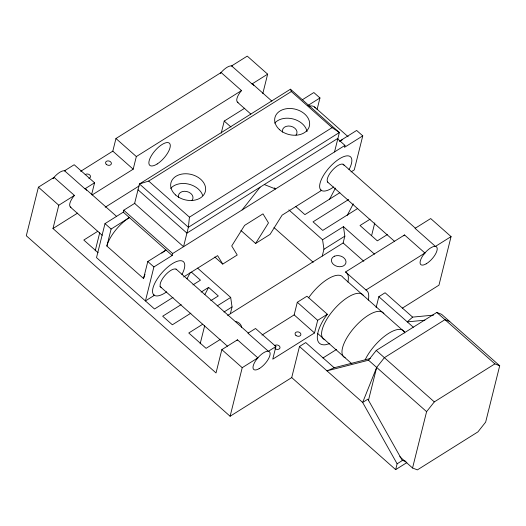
<?xml version="1.0" encoding="UTF-8"?>
<svg xmlns="http://www.w3.org/2000/svg" width="526" height="526" viewBox="0 0 526 526"><rect width="100%" height="100%" fill="white"/><g stroke="black" fill="none" stroke-linecap="round" stroke-linejoin="round"><path stroke-width="0.79" d="M332.09 127.64L291.325 91.544L148.687 181.069L139.462 183.962L188.38 227.285L339.369 132.513L332.09 127.64L189.445 217.166L188.38 227.285L183.535 246.707L134.617 203.391L139.462 183.962L290.457 89.196L339.369 132.513L334.529 151.942M70.977 207.323A11.835 4.629 -48.5 0 1 74.416 195.429L54.033 177.38L38.411 187.184L26.3 235.76L230.112 416.25L291.72 377.583L299.472 346.496L305.738 342.564L334.188 367.759L370.37 358.482M257.082 358.745L257.845 357.877L237.463 339.829L221.84 349.632L216.028 372.947L52.981 228.547L58.794 205.239L74.416 195.429M91.616 194.62L94.568 182.778L74.186 164.73L64.56 170.779A11.835 4.629 -48.5 0 0 53.271 178.255M80.629 171.345L112.807 151.146L115.957 138.516L221.111 72.522L241.493 90.571A11.835 4.629 -48.5 0 0 238.054 102.458M95.199 250.869L99.723 232.716M134.873 203.233L123.755 210.209L123.268 212.156L104.996 223.622L96.521 257.622L154.526 308.999L173.041 297.374M106.87 246.036L111.111 229.04L129.383 217.567A25.886 10.126 -48.5 0 0 106.87 246.036L143.559 278.524A25.886 10.126 -48.5 0 1 144.269 276.209M92.103 194.982L133.19 169.194L136.339 156.564L241.493 90.571M143.559 278.524L147.793 261.527L166.071 250.054A25.886 10.126 -48.5 0 0 161.811 253.105M337.633 138.89L344.971 145.386L172.666 253.532L172.186 255.472L153.908 266.938L145.432 300.938L154.493 295.25L153.809 294.882M221.222 133.157L224.234 121.065L244.741 108.198M200.156 343.82L204.686 325.673M262.796 93.589L267.642 74.159L247.259 56.111L231.637 65.914A11.835 4.629 -48.5 0 0 220.355 73.39M230.355 313.746L232.045 306.941L230.684 297.433L197.579 268.115M230.112 416.25L242.223 367.681L257.845 357.877M317.073 109.553L319.959 97.961L313.844 92.543L302.338 99.769M275.913 346.535L268.365 351.269L247.989 333.221L255.531 328.487L275.913 346.535L272.764 359.166L314.535 332.951L317.678 320.321L327.343 314.252L306.967 296.204L297.302 302.272L294.152 314.896L261.968 335.095M344.971 145.386L344.484 147.333L362.762 135.866L356.648 130.448L339.724 141.067M322.247 256.07L323.944 249.271L322.583 239.764L288.859 209.9M362.762 135.866L354.281 169.865L351.02 171.91M227.659 315.436L343.13 242.959L344.826 236.161L343.465 226.653L322.583 239.764M371.612 235.549L374.762 222.919M376.123 307.565L378.832 296.69L385.098 292.758L412.614 317.119L433.555 315.107M368.358 400.759L376.669 367.431L384.388 357.673L444.957 319.657L449.769 321.557M451.071 236.601L435.449 246.405L415.067 228.356L430.689 218.553L451.071 236.601L438.96 285.171L402.272 308.197M291.72 377.583L395.664 469.633L397.117 463.807L362.651 402.449L299.472 346.496M412.555 467.995L426.599 411.654L434.318 401.89L494.887 363.88L499.7 365.774L485.656 422.115L477.937 431.879L417.368 469.889L412.555 467.995L399.767 456.673M376.669 367.431L362.651 402.449L367.871 399.175L402.337 460.526L406 461.302M186.986 278.819L190.412 272.31M204.818 294.613L208.625 287.38L218.303 295.954L210.762 300.688M329.368 199.624L335.457 188.058M347.206 215.417L353.288 203.851M240.921 230.473L255.597 243.466L268.477 222.892L262.98 213.858L244.603 225.391L231.723 245.964L237.219 255.005L222.748 264.085L214.799 257.043M327.343 314.252L324.213 318.677A35.498 13.886 -48.5 0 0 325.443 344.767L329.769 343.603M242.111 209.946L260.12 187.171M334.188 367.759L326.988 370.863L368.516 360.211L376.235 350.454L436.804 312.437L441.616 314.338L499.7 365.774M236.7 340.697L237.463 339.829M403.784 235.839L404.54 234.964L424.923 253.013L424.166 253.887M412.614 317.119L407.282 321.879L424.89 320.189M65.086 170.838L64.56 170.779L84.936 188.827L94.568 182.778M232.163 65.98L231.637 65.914L252.02 83.963L267.642 74.159M52.981 228.547L77.585 213.109M105.187 207.257L139.12 185.954M97.836 231.236L83.805 240.047L98.138 252.743M307.776 105.608L319.959 97.961M337.916 138.345L186.927 233.11L138.009 189.794M183.613 276.978L217.613 255.636L222.748 264.085M255.597 243.466L270.068 234.386L282.1 215.16L321.57 190.392L320.886 190.017M192.93 284.895L200.472 280.161L191.398 272.126M339.875 192.674L304.896 214.621L295.822 206.586M181.194 304.6L162.679 316.218L172.357 324.792L190.872 313.167M201.083 292.114L208.625 287.38M348.712 199.459L313.049 221.84L322.734 230.414L357.706 208.467M217.212 305.895L230.684 297.433M202.799 324.194L188.762 332.997L206.087 348.343L220.124 339.533M370.048 219.224L360.021 225.516L377.346 240.855L387.373 234.563M223.964 312.017L232.045 306.941M323.944 249.271L344.826 236.161M368.272 300.122A35.498 13.886 -48.5 0 0 367.621 291.43L345.562 271.981L404.54 234.964M365.945 290.023L424.923 253.013M322.957 357.976L336.581 349.428M397.117 463.807L402.337 460.526M395.664 469.633L406.874 462.597M252.02 83.963L252.546 84.028A11.835 4.629 -48.5 0 1 253.788 85.528M84.936 188.827L85.462 188.893A11.835 4.629 -48.5 0 1 86.705 190.386M264.295 184.547L275.525 188.972L274.302 187.887M345.562 271.981L347.245 273.382A35.498 13.886 -48.5 0 1 347.89 282.081M314.528 106.982L348.153 136.76M252.217 83.7L271.863 101.097M343.077 164.158L415.514 228.31M237.357 102.129L250.863 114.089M327.599 182.049L394.513 241.309M224.234 121.065L230.927 126.996M343.465 226.653L374.505 254.143M436.804 312.437L494.887 363.88M343.13 242.959L363.814 261.277M378.832 296.69L413.324 327.231M404.284 331.748L343.143 277.596A29.581 11.572 -48.5 0 0 308.578 297.854M273.98 227.554L313.213 262.296M376.235 350.454L434.318 401.89M368.516 360.211L426.599 411.654M115.957 138.516L136.339 156.564M297.302 302.272L317.678 320.321M148.687 181.069L189.445 217.166M112.807 151.146L133.19 169.194M317.711 333.53L351.874 363.788M294.152 314.896L314.535 332.951M123.755 210.209L172.666 253.532M123.268 212.156L172.186 255.472M85.14 188.558L116.45 216.285M175.993 269.023L248.436 333.175M104.996 223.622L111.111 229.04M147.793 261.527L153.908 266.938M70.274 206.994L102.195 235.267M159.904 286.368L227.429 346.167M38.411 187.184L58.794 205.239M221.84 349.632L242.223 367.681M290.457 89.196L291.325 91.544M274.684 345.681A2.959 2.176 14 0 1 278.944 345.694A2.959 2.176 14 0 1 279.175 348.968A2.959 2.176 14 0 1 274.874 348.39M85.179 174.717A2.959 2.176 14 0 1 89.801 175.02A2.959 2.176 14 0 1 88.874 178.347M235.385 321.366A7.397 5.444 14 0 1 239.212 323.168L240.165 324.082A7.397 5.444 14 0 1 241.579 327.257M53.001 178.662A11.835 4.629 -48.5 0 1 54.033 177.38M345.201 357.765A29.581 11.572 -48.5 0 1 354.524 327.33A29.581 11.572 -48.5 0 1 383.901 313.693M365.156 359.804A29.581 11.572 -48.5 0 1 387.267 334.266A29.581 11.572 -48.5 0 1 404.823 332.932M324.818 339.717A29.581 11.572 -48.5 0 1 334.141 309.281A29.581 11.572 -48.5 0 1 363.519 295.645M178.662 197.434A7.397 5.444 14 0 1 186.769 191.503A7.397 5.444 14 0 1 192.003 200.36M282.666 132.157A7.397 5.444 14 0 1 290.773 126.227A7.397 5.444 14 0 1 296.006 135.09M274.677 123.15A17.746 13.065 14 0 1 293.133 118.961A17.746 13.065 14 0 1 307.059 131.579M170.674 188.426A17.746 13.065 14 0 1 188.229 184.021A17.746 13.065 14 0 1 202.694 195.455M333.754 186.954A22.243 8.699 -48.5 0 1 320.262 182.483A22.243 8.699 -48.5 0 1 342.663 157.07A22.243 8.699 -48.5 0 1 348.994 169.674M166.676 291.818A22.243 8.699 -48.5 0 1 153.178 287.341A22.243 8.699 -48.5 0 1 175.585 261.935A22.243 8.699 -48.5 0 1 181.911 274.533M144.492 275.604A25.886 10.126 -48.5 0 1 144.998 274.368M309.012 106.173A25.886 10.126 -48.5 0 1 315.39 107.994M339.559 141.205A25.886 10.126 -48.5 0 1 342.229 139.837M327.836 182.266A11.835 4.629 -48.5 0 1 333.234 169.346A11.835 4.629 -48.5 0 1 344.155 165.506M161.627 287.604A11.835 4.629 -48.5 0 1 164.506 276.051A11.835 4.629 -48.5 0 1 176.552 269.509M334.661 256.129L333.556 256.695A7.397 5.444 14 0 0 332.656 263.565L333.563 264.499A7.397 5.444 14 0 0 343.531 265.847A7.397 5.444 14 0 0 344.504 258.444A7.397 5.444 14 0 0 334.661 256.129M106.226 164.263A2.959 2.176 14 0 0 111.21 164.191A2.959 2.176 14 0 0 108.008 160.884A2.959 2.176 14 0 0 106.226 164.263M259.134 368.673A11.835 4.629 -48.5 0 0 269.904 352.433A11.835 4.629 -48.5 0 0 255.662 360.698A11.835 4.629 -48.5 0 0 259.134 368.673M426.218 263.809A11.835 4.629 -48.5 0 0 436.988 247.575A11.835 4.629 -48.5 0 0 422.74 255.833A11.835 4.629 -48.5 0 0 426.218 263.809M295.96 335.463A2.959 2.176 14 0 0 300.813 334.924A2.959 2.176 14 0 0 297.157 331.88A2.959 2.176 14 0 0 295.96 335.463M157.162 163.981A14.794 5.786 -48.5 0 0 169.839 143.736A14.794 5.786 -48.5 0 0 151.751 155.085A14.794 5.786 -48.5 0 0 157.162 163.981M175.625 195.001A17.746 13.065 14 0 0 205.008 192.582A17.746 13.065 14 0 0 183.83 173.823A17.746 13.065 14 0 0 175.625 195.001M279.622 129.725A17.746 13.065 14 0 0 309.012 127.312A17.746 13.065 14 0 0 287.827 108.553A17.746 13.065 14 0 0 279.622 129.725"/></g></svg>
